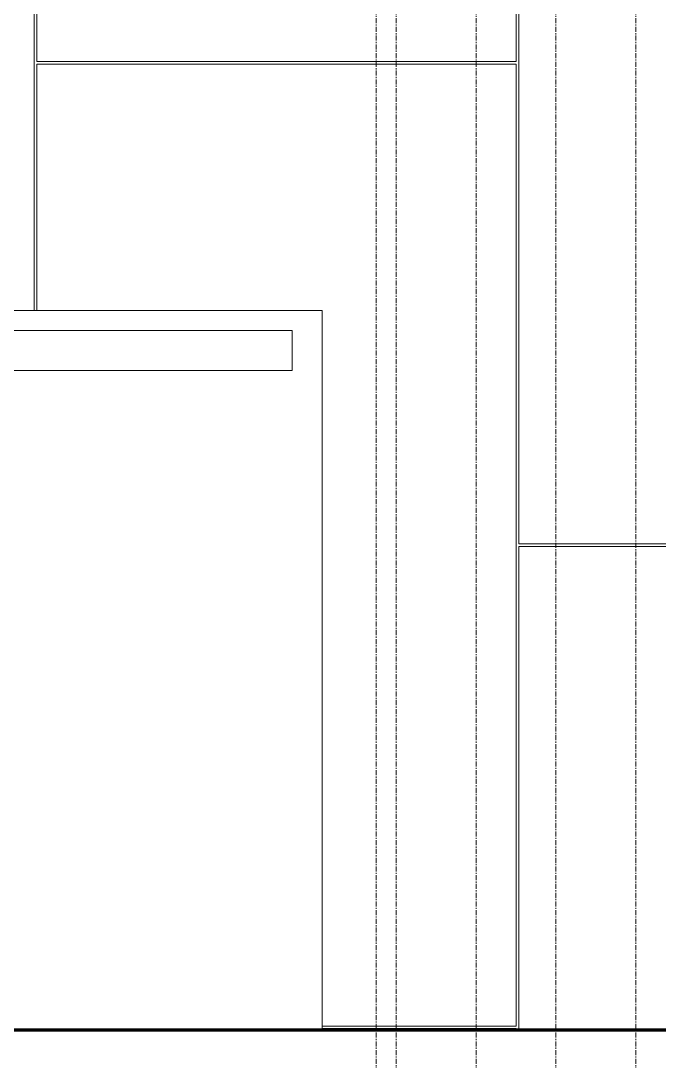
# Model space of a CAD drawing. Header units: inches. Extents: x 20478 to 36715, y -248 to 750.
# Drawn here: x 24689.1 to 24753.1, y -3.1 to 101 of the extents above; entities that cross this region are included whole.
import ezdxf

# ---------------------------------------------------------------- set-up
doc = ezdxf.new("R2010")
doc.units = ezdxf.units.IN
doc.header["$MEASUREMENT"] = 0
doc.linetypes.add('Grid Line 1_2_', pattern=[0.875, 0.5, -0.125, 0.125, -0.125])
for name, color, linetype, lineweight in [('A-WALL-PATT', 111, 'Continuous', 13), ('C-TOPO', 7, 'Continuous', 9), ('E-ELEC-EQPM', 71, 'Continuous', 9), ('G-ANNO-TEXT', 231, 'Continuous', 9), ('S-GRID', 1, 'Continuous', 9)]:
    doc.layers.add(name, color=color, linetype=linetype, lineweight=lineweight)

# ---------------------------------------------------------------- blocks, each defined once
blk = doc.blocks.new('Transformer-Dry-Type-Siemens - 6x6x6-1004770-Elevation - South')
at = {"layer": 'E-ELEC-EQPM'}
for p, q in [((22704, 72), (22776, 72)), ((22704, 0), (22704, 72)), ((22704, 0), (22704, 72)), ((22704, 72), (22776, 72)), ((22776, 72), (22776, 0)), ((22776, 72), (22776, 0)), ((22707, 66), (22707, 70)), ((22707, 70), (22773, 70)), ((22773, 70), (22773, 66)), ((22773, 66), (22707, 66))]:
    blk.add_line(p, q, dxfattribs=at)

msp = doc.modelspace()

# ---------------------------------------------------------------- hatches: boundary and pattern name
at = {"layer": 'A-WALL-PATT', "lineweight": 9}
h = msp.add_hatch(dxfattribs=at)
h.set_pattern_fill('FP_6', color=256, style=0, pattern_type=2)
h.set_pattern_definition([(0, (24111.59, 0.25), (-193, 193), [48, -145]), (90, (24111.59, 0.25), (-193, 1e-14), [96.25, -96.75]), (180, (24159.59, 96.5), (-193, 193), [48, -145]), (90, (24159.59, 0.25), (-193, 1e-14), [96.25, -96.75]), (180, (24159.59, 96.75), (-193, 193), [48, -145]), (90, (24159.59, 96.75), (-193, 1e-14), [96.25, -96.75]), (0, (24111.59, 193), (-193, 193), [48, -145]), (90, (24111.59, 96.75), (-193, 1e-14), [96.25, -96.75]), (0, (24159.84, 48.25), (-193, 193), [48, -145]), (90, (24159.84, 0), (-193, 1e-14), [48.25, -144.75]), (90, (24207.84, 0), (-193, 1e-14), [48.25, -144.75]), (0, (24159.84, 144.75), (-193, 193), [48, -145]), (90, (24159.84, 48.5), (-193, 1e-14), [96.25, -96.75]), (180, (24207.84, 48.5), (-193, 193), [48, -145]), (90, (24207.84, 48.5), (-193, 1e-14), [96.25, -96.75]), (90, (24159.84, 145), (-193, 1e-14), [48, -145]), (180, (24207.84, 145), (-193, 193), [48, -145]), (90, (24207.84, 145), (-193, 1e-14), [48, -145]), (0, (24208.09, 0.25), (-193, 193), [48, -145]), (90, (24208.09, 0.25), (-193, 1e-14), [96.25, -96.75]), (180, (24256.09, 96.5), (-193, 193), [48, -145]), (90, (24256.09, 0.25), (-193, 1e-14), [96.25, -96.75]), (180, (24256.09, 96.75), (-193, 193), [48, -145]), (90, (24256.09, 96.75), (-193, 1e-14), [96.25, -96.75]), (180, (24256.09, 193), (-193, 193), [48, -145]), (90, (24208.09, 96.75), (-193, 1e-14), [96.25, -96.75]), (0, (24256.34, 48.25), (-193, 193), [48, -145]), (90, (24256.34, 0), (-193, 1e-14), [48.25, -144.75]), (90, (24304.34, 0), (-193, 1e-14), [48.25, -144.75]), (0, (24256.34, 144.75), (-193, 193), [48, -145]), (90, (24256.34, 48.5), (-193, 1e-14), [96.25, -96.75]), (180, (24304.34, 48.5), (-193, 193), [48, -145]), (90, (24304.34, 48.5), (-193, 1e-14), [96.25, -96.75]), (90, (24256.34, 145), (-193, 1e-14), [48, -145]), (180, (24304.34, 145), (-193, 193), [48, -145]), (90, (24304.34, 145), (-193, 1e-14), [48, -145])])
h.paths.add_polyline_path([(24730.42456, 0), (24754.46415, 0), (24754.46415, 151.12565), (24741.46415, 151.12565), (24741.46415, 142.98545), (24737.96415, 142.98545), (24737.96415, 151.12565), (24736.71415, 151.12565), (24736.71415, 156.43023), (24754.46415, 156.43023), (24754.46415, 241.25), (24001.83915, 241.25), (24001.83915, 145), (24257.33915, 145), (24257.33915, 0), (24367.58915, 0), (24367.58915, 144.75), (24401.83915, 144.75), (24401.83915, 0), (24544.56044, 0), (24544.56044, 72), (24616.56044, 72), (24616.56044, 0), (24647.32021, 0), (24647.32021, 72), (24719.32021, 72), (24719.32021, 0)], flags=0)

# ---------------------------------------------------------------- linework, layer by layer
at = {"layer": 'C-TOPO', "lineweight": 70}
msp.add_line((25185.97935, 0), (23883.74539, 0), dxfattribs=at)
at = {"layer": 'C-TOPO'}
msp.add_line((25185.97919, 0), (23883.74539, 0), dxfattribs=at)
at = {"layer": 'G-ANNO-TEXT', "color": 145}
for centre, radius, start in [((24721.24304, 140.18885), 183.43257, 216.712973), ((24721.24304, 7.2362), 50.47992, 163.0491666)]:
    msp.add_arc(centre, radius, start, 270, dxfattribs=at)
at = {"layer": 'S-GRID', "linetype": 'Grid Line 1_2_'}
for p, q in [((24724.71415, -132), (24724.71415, 573.76478)), ((24726.71415, -132), (24726.71415, 573.76478)), ((24734.71415, -132), (24734.71415, 573.76478)), ((24734.71415, -132), (24734.71415, 573.76478)), ((24742.71415, -132), (24742.71415, 573.76478)), ((24742.71415, -132), (24742.71415, 573.76478)), ((24750.71415, -132), (24750.71415, 573.76478))]:
    msp.add_line(p, q, dxfattribs=at)

# ---------------------------------------------------------------- block references
at = {"layer": 'E-ELEC-EQPM'}
msp.add_blockref('Transformer-Dry-Type-Siemens - 6x6x6-1004770-Elevation - South', (1943.32392, 0), dxfattribs=at)

doc.saveas('drawing.dxf')
